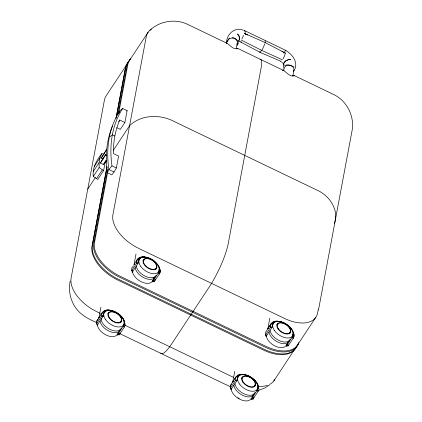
<?xml version="1.0" encoding="UTF-8"?>
<svg xmlns="http://www.w3.org/2000/svg" width="422" height="422" viewBox="0 0 422 422"><rect width="100%" height="100%" fill="white"/><g stroke="black" fill="none" stroke-linecap="round" stroke-linejoin="round"><path stroke-width="0.63" d="M105.431 160.909L103.633 170.514L97.772 179.397L93.267 176.454C92.212 167.861 96.675 160.175 101.739 153.64L104.039 154.225M93.267 176.454L99.133 167.571L99.138 162.628L100.046 157.77L101.739 153.64M283.078 58.705A5.133 0.981 -64.3 0 0 284.755 55.155L285.372 53.082L265.201 42.596L265.211 40.85M134.212 264.135L134.038 264.515L136.665 260.358L137.931 259.182M268.012 328.427L267.838 328.801C269.88 325.156 273.351 319.939 278.24 321.284M121.478 316.716A13.235 7.533 33.4 0 1 124.268 320.699L125.192 324.903L124.326 327.076L119.268 334.746L117.432 335.005L123.751 325.431L124.569 323.373L123.741 319.633A11.827 6.731 33.4 0 0 105.632 310.872L104.324 311.985L103.612 313.235L103.554 315.656L97.229 325.23L96.617 323.785L96.675 321.226L99.297 317.059M111.814 310.703A13.235 7.533 33.4 0 0 103.997 310.893L102.551 312.132L101.739 313.557L101.681 316.115L102.926 316.6L102.947 315.556M153.328 279.797L152.511 281.849L154.357 281.579L159.416 273.91L158.846 272.248A11.827 6.731 33.4 0 0 150.454 258.607A11.827 6.731 33.4 0 0 138.643 262.473L132.318 272.079L132.344 270.866M132.951 271.119L131.706 270.618L131.764 268.06L133.542 265.807M132.318 272.079L131.706 270.618L136.765 262.948L136.823 260.39L137.635 258.966M256.523 382.474A13.235 7.533 33.4 0 1 258.069 384.985L258.992 389.195L258.132 391.363L253.068 399.033L251.232 399.291L257.552 389.717L258.37 387.665L257.541 383.92A11.827 6.731 33.4 0 0 239.432 375.158L238.124 376.271L237.412 377.521L237.359 379.948L231.034 389.517L230.417 388.071L230.475 385.513L233.097 381.351M236.753 379.842L236.726 380.902L235.481 380.401L235.539 377.843L236.352 376.419L237.802 375.179A13.235 7.533 33.4 0 1 248.695 376.192M287.134 344.083L286.316 346.14L288.157 345.866L293.221 338.196L292.646 336.54A11.827 6.731 33.4 0 0 284.254 322.893A11.827 6.731 33.4 0 0 272.448 326.76L266.118 336.366L266.15 335.152M266.751 335.406L265.507 334.904L265.565 332.346L268.186 328.179M266.118 336.366L265.507 334.904L270.571 327.235L270.629 324.676L271.441 323.252L268.909 327.087M70.205 280.973C68.39 289.582 69.989 298.802 74.647 306.272C79.61 314.485 88.388 319.111 96.97 322.682M100.315 163.04L105.806 154.357L100.315 163.04L103.532 164.585L106.402 160.228M101.243 158.097L106.729 149.409L101.243 158.097L103.385 159.126M106.988 166.395L92.028 246.332A33.18 18.879 33.4 0 0 117.717 280.018L263.655 350.133A33.18 18.879 33.4 0 0 294.725 349.247M116.034 118.044L125.323 68.401A33.18 18.879 33.4 0 1 127.275 63.817L106.37 95.493A33.18 18.879 33.4 0 0 104.419 100.083L71.123 278.008A33.18 18.879 33.4 0 0 96.812 311.694L100.367 313.404M106.988 167.202L92.386 245.214A33.496 19.064 33.4 0 0 118.318 279.216L264.277 349.347A33.496 19.064 33.4 0 0 296.872 346.267M116.155 118.207L125.687 67.272A33.496 19.064 33.4 0 1 128.452 61.681M107.452 169.728L93.7 243.225A33.496 19.064 33.4 0 0 119.632 277.233L265.591 347.359A33.496 19.064 33.4 0 0 298.787 342.464M117.712 114.926L127.001 65.283A33.496 19.064 33.4 0 1 130.672 58.811M107.636 172.34L94.486 242.608A33.18 18.879 33.4 0 0 120.175 276.294L266.113 346.409A33.18 18.879 33.4 0 0 298.401 343.366M118.614 113.671L127.782 64.677A33.18 18.879 33.4 0 1 130.519 59.133M111.635 128.172A214.007 121.784 33.4 0 0 106.824 167.713L107.42 172.725L111.841 174.85A13.135 2.516 -64.3 0 0 116.377 167.982L118.598 156.098L113.471 153.634L113.428 151.076A211.169 120.165 33.4 0 1 118.846 122.137L119.758 120.038L124.886 122.501L120.354 129.375L116.931 127.729M124.886 122.501L127.112 110.617L122.691 108.496L120.228 110.443L118.561 113.74M102.462 312.697L98.948 317.682L100.921 307.137M134.038 264.515L136.011 253.97M226.508 42.648C226.635 34.119 234.964 26.47 243.457 30.226M236.209 48.989L237.285 43.244M283.304 67.684L283.916 64.402M235.508 377.679L232.749 381.968L234.727 371.423M292.81 76.182L293.886 70.437M295.025 68.723C297.958 61.063 291.655 53.958 285.573 50.265M267.838 328.801L269.811 318.257M318.183 309.759L317.581 312.982A33.18 18.879 33.4 0 1 284.56 318.457L138.622 248.336A33.18 18.879 33.4 0 1 112.932 214.656L146.234 36.725A33.18 18.879 33.4 0 1 151.424 29.16M318.499 309.98L351.795 132.086C355.208 117.195 347.237 100.679 333.29 94.343L294.466 75.691L293.775 75.918C289.418 76.735 286.891 72.478 283.605 70.474L237.866 48.493L237.175 48.72C232.817 49.543 230.291 45.286 227.004 43.276L188.18 24.624C175.81 18.368 159.912 20.773 149.868 30.305M107.42 172.725L108.871 169.538L111.957 165.857L111.355 160.84A214.007 121.784 33.4 0 1 120.47 112.157L122.691 108.496M334.414 223.417C339.225 210.293 329.941 196.351 318.209 190.697L171.279 120.101C157.865 114.177 140.479 115.18 129.58 125.687L113.365 150.269M264.932 43.677L262.495 49.195L260.01 52.296L239.554 41.446A5.133 0.981 -64.3 0 0 240.181 41.287M98.948 317.682L99.123 317.244L99.571 317.529M118.772 332.42A11.827 6.731 33.4 0 1 118.065 334.045L119.268 334.746L119.827 333.333M123.751 325.431L124.326 327.076L123.124 326.375L123.936 324.333M155.217 279.406L154.357 281.579L153.149 280.878L153.961 278.837L153.856 277.576M158.915 269.611A11.827 6.731 33.4 0 1 158.213 273.208L159.416 273.91L160.281 271.736L160.117 269.843M232.749 381.968L232.923 381.53L233.371 381.82M252.651 395.419A11.827 6.731 33.4 0 1 251.865 398.331L253.068 399.033L253.633 397.624M253.817 397.149L253.933 396.865M256.919 390.677L257.742 388.62L257.631 387.359M288.59 344.779L288.157 345.866L286.955 345.164L287.767 343.123M292.715 333.897A11.827 6.731 33.4 0 1 292.013 337.494L293.221 338.196L294.081 336.028L293.918 334.129M103.153 314.084L103.691 312.945L105.969 311.51M119.268 334.746L120.017 333.021M123.124 326.375L123.831 324.602M153.149 280.878L153.856 279.248L153.856 278.082M159.416 273.91L160.165 272.185L160.16 269.974L159.358 267.532A13.235 7.533 33.4 0 0 158.171 265.517M253.068 399.033L253.569 397.883M286.955 345.164L287.662 343.54L287.656 342.374M293.221 338.196L293.97 336.471L293.96 334.261L293.158 331.819A13.235 7.533 33.4 0 0 289.909 327.361M193.144 311.352L169.781 346.752L166.653 350.55L164.016 352.929L162.001 353.757L160.719 352.998M237.322 377.532L238.799 376.118M285.388 50.587L283.763 53.193M128.715 61.628L148.18 32.135M118.714 121.626L119.758 120.038M94.185 166.653L100.046 157.77M93.273 171.511L99.138 162.628M103.627 164.063L105.785 160.798M87.771 189.045L95.34 177.578M104.35 163.921L106.513 160.645M96.448 178.759L102.314 169.876L103.633 170.514M229.415 37.959L226.746 42A2.179 1.741 10.6 0 0 226.598 43.339M100.742 314.87L102.551 312.132M97.862 324.27L96.617 323.785L101.681 316.115L103.554 315.656M152.511 281.849L158.846 272.248M294.788 69.372L293.454 71.392A4.958 3.967 10.6 0 0 290.099 65.452A4.958 3.967 10.6 0 0 284.143 69.161M192.49 312.343L211.591 283.399C218.596 271.246 224.768 258.396 228.033 244.697L261.455 66.106L261.635 61.026L261.281 60.061L259.999 59.302M234.542 379.156L236.352 376.419M231.662 388.556L230.417 388.071L235.481 380.401L237.359 379.948M286.316 346.14L292.646 336.54M273.82 380.924L315.63 317.566M237.058 45.465C240.783 41.994 235.487 37.864 232.058 37.252M110.089 136.681L111.735 135.214M138.448 260.443L139.809 259.076M103.358 313.609L104.719 312.243M272.248 324.729L273.614 323.368M237.57 377.49L238.525 376.535M235.887 377.331C237.66 375.448 240.44 373.407 243.151 374.451M98.453 318.974L97.403 319.871L96.612 321.696L96.617 323.785M231.288 384.089L230.412 385.982L230.417 388.071M138.31 258.828L139.255 258.058M103.696 311.61C105.162 310.312 107.436 309.384 109.351 310.165M269.716 384.795L265.048 387.871L258.317 390.55M284.491 65.885C287.451 63.485 291.328 65.479 294.123 67.072M282.239 70.332L283.605 70.474M139.729 257.673L143.037 256.655L144.44 256.998M146.898 257.536A13.235 7.533 33.4 0 0 139.086 257.726L137.551 259.034L136.76 260.859L136.765 262.948L138.643 262.473M280.704 321.822A13.235 7.533 33.4 0 0 272.892 322.012L271.357 323.326L270.565 325.146L270.571 327.235L272.448 326.76M236.8 48.498L237.866 48.493M225.955 42.944L227.004 43.276M292.472 75.57L294.466 75.691M241.231 41.984L241.69 42.121M136.765 262.948L138.01 263.433M270.571 327.235L271.815 327.72M280.746 61.232L259.709 52.212L259.593 51.764M265.201 42.596L244.18 33.291L247.714 34.989M282.397 59.819L261.756 50.408L241.21 40.027M244.544 30.579L285.731 50.371M281.843 51.384L285.372 53.082M112.363 134.792L114.874 136M105.706 154.874L106.777 155.391M111.957 165.857L116.377 167.982M113.998 172.002L108.871 169.538A214.998 122.348 33.4 0 1 119.827 111.002M124.69 325.093L233.851 377.537M119.384 333.454L230.866 387.016M99.133 167.571L102.314 169.876M281.732 62.124L282.745 63.184M283.959 70.817L283.183 68.749M257.552 389.717L258.132 391.363L256.929 390.666L257.636 389.037L257.631 387.871M283.811 65.004L283.616 64.176A5.191 3.307 -21.7 0 1 285.926 60.673L288.332 59.618L290.642 59.46L288.379 59.729L286.016 60.868A5.196 3.128 -25.1 0 0 283.705 64.371M245.024 31.196L245.372 34.746M102.921 315.287L102.926 316.6M281.374 61.079A5.133 0.981 -64.3 0 1 280.73 61.259M285.504 50.476A2.205 0.422 -64.3 0 1 285.789 50.846M227.542 41.963A4.958 3.967 10.6 0 1 233.503 38.254A4.958 3.967 10.6 0 1 236.853 44.194M243.568 35.364A5.133 0.981 -64.3 0 1 241.89 38.914M244.312 30.685A2.205 0.422 -64.3 0 1 244.602 31.059M238.757 40.681A5.196 4.109 60.1 0 0 239.432 38.486L238.968 35.986L237.57 33.96L239.047 35.939L239.575 38.402A5.191 4.173 54.3 0 1 238.198 41.372M126.779 110.991A13.135 2.516 -64.3 0 1 127.112 110.617M111.851 127.613A214.007 121.784 33.4 0 1 112.537 125.951M272.517 324.122A11.827 6.731 33.4 0 1 273.889 322.946M281.21 321.981A13.235 7.533 33.4 0 1 283.784 323.025M286.512 344.542A11.415 6.494 33.4 0 1 275.213 346.124A11.415 6.494 33.4 0 1 266.34 334.836M289.165 340.528A11.415 6.494 33.4 0 1 278.747 342.506A11.415 6.494 33.4 0 1 269.004 332.093M290.246 338.882A11.415 6.494 33.4 0 1 279.833 340.865A11.415 6.494 33.4 0 1 270.085 330.452M276.827 324.713A7.818 4.447 33.4 0 1 277.797 323.99M290.03 332.8A7.818 4.447 33.4 0 1 289.497 333.834M277.127 324.929A7.448 4.236 33.4 0 1 278.051 324.244M289.708 332.636A7.448 4.236 33.4 0 1 289.197 333.617M274.78 379.336A33.18 18.879 33.4 0 1 270.001 384.236M267.469 385.339A33.18 18.879 33.4 0 1 257.916 386.241M231.034 389.517A11.827 6.731 33.4 0 1 230.95 388.166M251.939 397.666A11.827 6.731 33.4 0 1 251.232 399.291M254.345 380.064A13.235 7.533 33.4 0 1 255.721 381.493M251.174 398.347A11.415 6.494 33.4 0 1 240.503 399.592A11.415 6.494 33.4 0 1 231.203 389.369M241.98 378.191A7.448 4.236 33.4 0 1 242.903 377.5M241.679 377.975A7.818 4.447 33.4 0 1 242.645 377.252M254.951 384.785A7.818 4.447 33.4 0 1 254.883 386.061M255.099 392.143A11.415 6.494 33.4 0 1 244.681 394.122A11.415 6.494 33.4 0 1 234.938 383.709M254.012 393.784A11.415 6.494 33.4 0 1 243.599 395.767A11.415 6.494 33.4 0 1 233.851 385.355M239.258 398.484A7.818 4.447 33.4 0 1 237.939 397.709M138.711 259.831A11.827 6.731 33.4 0 1 140.083 258.66M147.922 257.868A13.235 7.533 33.4 0 1 149.472 258.496M153.429 260.796A13.235 7.533 33.4 0 1 154.341 261.498M152.711 280.255A11.415 6.494 33.4 0 1 141.407 281.838A11.415 6.494 33.4 0 1 132.54 270.549M155.359 276.236A11.415 6.494 33.4 0 1 144.946 278.219A11.415 6.494 33.4 0 1 135.198 267.806M156.256 275.139A11.415 6.494 33.4 0 1 145.59 276.384A11.415 6.494 33.4 0 1 136.285 266.161M143.026 260.427A7.818 4.447 33.4 0 1 143.992 259.704M156.23 268.513A7.818 4.447 33.4 0 1 155.692 269.547M143.327 260.643A7.448 4.236 33.4 0 1 144.25 259.952M118.213 332.088A11.827 6.731 33.4 0 1 117.432 335.005M112.321 310.861A13.235 7.533 33.4 0 1 114.383 311.663M118.339 313.963A13.235 7.533 33.4 0 1 119.7 315.028M117.559 333.517A11.415 6.494 33.4 0 1 107.146 335.495A11.415 6.494 33.4 0 1 97.398 325.082M107.874 313.688A7.818 4.447 33.4 0 1 108.844 312.966M121.151 320.498A7.818 4.447 33.4 0 1 120.544 322.809M121.299 327.852A11.415 6.494 33.4 0 1 109.994 329.44A11.415 6.494 33.4 0 1 101.127 318.146M120.212 329.498A11.415 6.494 33.4 0 1 109.794 331.481A11.415 6.494 33.4 0 1 100.051 321.063M274.569 330.684A11.415 6.494 33.4 0 0 292.114 336.376A11.415 6.494 33.4 0 0 281.922 322.097A11.415 6.494 33.4 0 0 274.569 330.684M278.087 329.012A7.818 4.447 33.4 0 0 290.104 332.911A7.818 4.447 33.4 0 0 283.125 323.131A7.818 4.447 33.4 0 0 278.087 329.012M278.42 328.886A7.448 4.236 33.4 0 0 289.867 332.599A7.448 4.236 33.4 0 0 283.22 323.278A7.448 4.236 33.4 0 0 278.42 328.886M242.935 382.269A7.818 4.447 33.4 0 0 254.957 386.167A7.818 4.447 33.4 0 0 247.978 376.387A7.818 4.447 33.4 0 0 242.935 382.269M243.267 382.142A7.448 4.236 33.4 0 0 254.719 385.861A7.448 4.236 33.4 0 0 248.067 376.54A7.448 4.236 33.4 0 0 243.267 382.142M239.416 383.946A11.415 6.494 33.4 0 0 256.966 389.633A11.415 6.494 33.4 0 0 246.775 375.353A11.415 6.494 33.4 0 0 239.416 383.946M140.763 266.398A11.415 6.494 33.4 0 0 158.313 272.09A11.415 6.494 33.4 0 0 148.122 257.81A11.415 6.494 33.4 0 0 140.763 266.398M144.282 264.726A7.818 4.447 33.4 0 0 156.304 268.624A7.818 4.447 33.4 0 0 149.319 258.839A7.818 4.447 33.4 0 0 144.282 264.726M144.614 264.599A7.448 4.236 33.4 0 0 156.066 268.313A7.448 4.236 33.4 0 0 149.414 258.992A7.448 4.236 33.4 0 0 144.614 264.599M109.134 317.982A7.818 4.447 33.4 0 0 121.156 321.88A7.818 4.447 33.4 0 0 114.172 312.101A7.818 4.447 33.4 0 0 109.134 317.982M109.467 317.856A7.448 4.236 33.4 0 0 120.919 321.569A7.448 4.236 33.4 0 0 114.267 312.254A7.448 4.236 33.4 0 0 109.467 317.856M105.616 319.654A11.415 6.494 33.4 0 0 123.161 325.346A11.415 6.494 33.4 0 0 112.975 311.067A11.415 6.494 33.4 0 0 105.616 319.654"/></g></svg>
